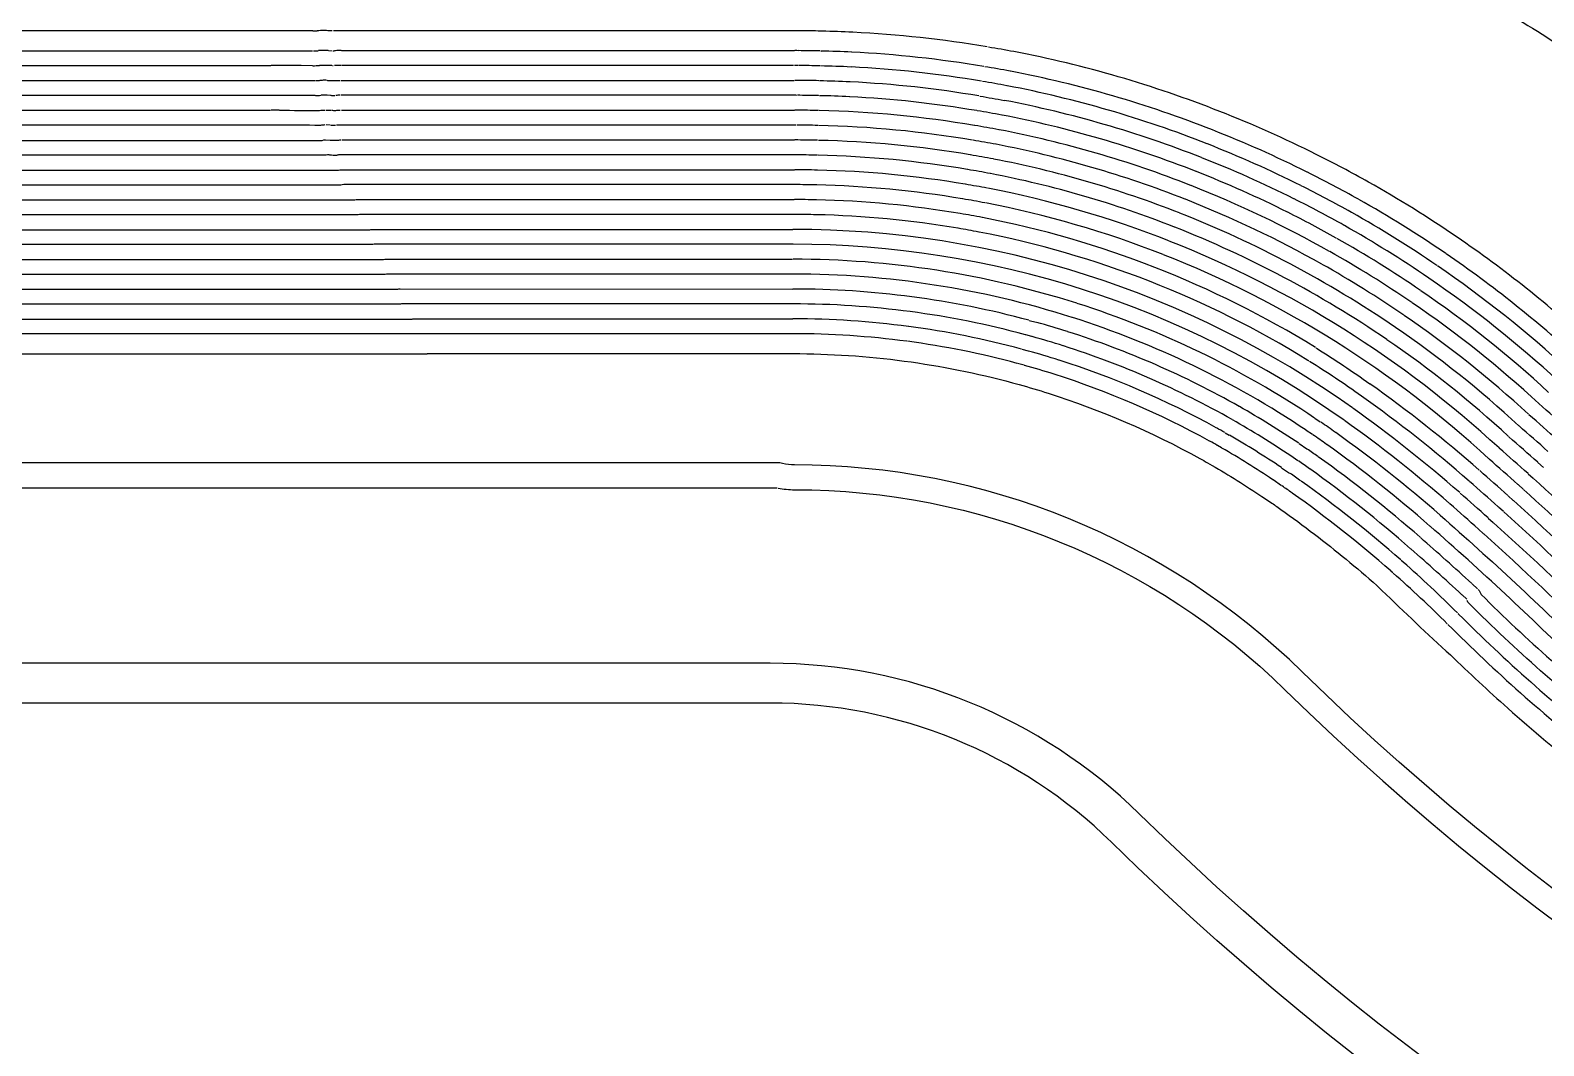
# Model space of a CAD drawing. Extents: x 1548 to 1929, y -174 to 95.
# Drawn here: x 1602.45 to 1610.2, y 40.32 to 45.52 of the extents above; entities that cross this region are included whole.
import ezdxf

# ---------------------------------------------------------------- set-up
doc = ezdxf.new("R2010")
doc.units = 0
doc.layers.add('gbr-dxf_layer0', color=7, linetype='Continuous')
doc.layers.add('gbr-outline-dxf_layer1', color=2, linetype='Continuous')

msp = doc.modelspace()

# ---------------------------------------------------------------- linework, layer by layer
at = {"layer": 'gbr-dxf_layer0'}
for p, q in [((1588.3757, 45.4161), (1603.6848, 45.4161)), ((1603.6862, 45.4162), (1603.8385, 45.4162)), ((1603.84, 45.4162), (1603.8984, 45.4159)), ((1603.9809, 45.4172), (1603.9992, 45.4164)), ((1606.5017, 45.4151), (1606.505, 45.4148)), ((1603.6862, 45.3399), (1588.3733, 45.3399)), ((1603.8398, 45.34), (1603.6875, 45.34)), ((1603.899, 45.3397), (1603.8411, 45.34)), ((1603.9749, 45.2648), (1603.9962, 45.2641)), ((1603.6867, 45.1875), (1588.4075, 45.1875)), ((1588.41, 45.2637), (1603.6853, 45.2637)), ((1603.6867, 45.2638), (1603.8377, 45.2638)), ((1603.8391, 45.1876), (1603.688, 45.1876)), ((1603.8394, 45.2638), (1603.912, 45.2633)), ((1603.912, 45.1871), (1603.8402, 45.1876)), ((1606.3676, 45.1883), (1604.0461, 45.1883)), ((1588.4097, 45.1113), (1603.6846, 45.1113)), ((1603.9696, 45.1124), (1603.9935, 45.1117)), ((1604.047, 45.1122), (1606.3677, 45.1122)), ((1603.6869, 45.0351), (1588.4083, 45.0351)), ((1603.9896, 45.0355), (1603.9696, 45.0362)), ((1606.366, 45.036), (1604.0458, 45.036)), ((1604.0484, 44.9597), (1606.3677, 44.9595)), ((1606.3662, 44.8833), (1604.0475, 44.8835)), ((1607.5697, 44.0359), (1607.6053, 44.0263)), ((1607.5827, 43.9534), (1607.5512, 43.962)), ((1607.5312, 43.8882), (1607.5647, 43.8792)), ((1607.5435, 43.806), (1607.51, 43.815)), ((1609.0321, 43.535), (1609.0602, 43.5161)), ((1608.5724, 43.4607), (1608.5941, 43.4483)), ((1608.9511, 43.4057), (1608.9907, 43.379)), ((1609.02, 43.4513), (1608.9882, 43.4727)), ((1608.5549, 43.3829), (1608.5332, 43.3953)), ((1608.9458, 43.3174), (1608.9099, 43.3416)), ((1608.8619, 43.2815), (1608.9025, 43.2542)), ((1610.1252, 43.2502), (1610.1496, 43.2281)), ((1610.2032, 43.2827), (1610.1747, 43.3084)), ((1589.1683, 43.1785), (1606.2783, 43.1785)), ((1608.8622, 43.1895), (1608.818, 43.2192)), ((1610.1004, 43.1698), (1610.0728, 43.1949)), ((1610.0221, 43.1378), (1610.0481, 43.1143)), ((1609.9204, 43.0239), (1609.9458, 43.0012)), ((1609.9981, 43.0567), (1609.9722, 43.0803)), ((1609.8962, 42.9433), (1609.8708, 42.9661)), ((1609.4734, 42.8083), (1609.4836, 42.7992)), ((1609.4318, 42.7434), (1609.4216, 42.7524)), ((1609.8105, 42.6086), (1609.787, 42.63)), ((1609.8371, 42.6875), (1609.8655, 42.6616)), ((1609.7645, 42.5359), (1609.7675, 42.5328))]:
    msp.add_line(p, q, dxfattribs=at)
at = {"layer": 'gbr-dxf_layer0', "linetype": 'Continuous'}
for points in [[(1608.1396, 46.3994), (1608.9666, 46.1289, -0.009337), (1609.2107, 46.0273, -0.004951), (1609.3382, 45.9699, -0.025917), (1610.0024, 45.6199, -0.015654), (1610.3847, 45.3758, -0.004358), (1610.488, 45.3042, -0.006642), (1610.6435, 45.1911, -0.006289), (1610.8993, 44.994)], [(1603.6859, 45.518), (1594.2965, 45.518, -0.012296), (1594.288, 45.5178, -0.012302), (1594.2794, 45.518), (1588.3705, 45.518, 0.113614), (1588.088, 45.4472, -0.118755), (1587.9201, 45.4065), (1587.0662, 45.4065, -0.283424), (1586.8079, 45.566), (1586.6814, 45.8175, -0.032314), (1586.6291, 45.9409)], [(1604.0004, 45.5183), (1603.9854, 45.5188, 0.012041), (1603.9568, 45.5195, 0.014074), (1603.9234, 45.5185)], [(1606.3664, 45.519, 0.009354), (1606.3557, 45.5188), (1604.0481, 45.5188, 0.003942), (1604.037, 45.5189, 0.010004), (1604.0072, 45.5183)], [(1607.3547, 45.4357, 0.029738), (1606.6659, 45.5109, 0.006626), (1606.5089, 45.5168, 0.01218), (1606.5023, 45.517, 0.005516), (1606.3905, 45.5185, 0.00968), (1606.3677, 45.519)], [(1610.4502, 43.9135, 0.035925), (1609.7603, 44.4619, 0.021764), (1609.3067, 44.7441, 0.012319), (1609.0395, 44.8856, 0.022011), (1608.546, 45.1055, 0.046335), (1607.4906, 45.4119, 0.006317), (1607.3603, 45.4347)], [(1604.0471, 45.417), (1606.3575, 45.417, -0.012708), (1606.367, 45.4172)], [(1603.9976, 45.3402, -0.027002), (1603.9935, 45.3404), (1603.9791, 45.341)], [(1603.9975, 45.264, 0.005302), (1604.0127, 45.2638, -0.013897), (1604.04, 45.2646)], [(1604.0461, 45.2646, -0.017923), (1604.0487, 45.2645), (1606.3663, 45.2645)], [(1606.3624, 45.3409, -0.022719), (1606.359, 45.3408), (1604.0485, 45.3408)], [(1603.9948, 45.1878, -0.025611), (1603.991, 45.188), (1603.9735, 45.1886)], [(1603.7302, 45.1114, -0.002485), (1603.9352, 45.1104, -0.037005), (1603.9633, 45.1125)], [(1603.996, 45.1116, 0.006263), (1604.0178, 45.1111, -0.017303), (1604.0414, 45.1121)], [(1607.3165, 45.1842, -0.01426), (1607.3184, 45.1838, -0.006266), (1607.4414, 45.1623)], [(1666.3983, 42.2801), (1636.3529, 42.2801, 0.196007), (1634.4629, 41.5094, -0.196002), (1624.0481, 37.2636), (1618.5478, 37.2636, -0.196002), (1608.133, 41.5094, 0.196006), (1606.243, 42.2801), (1585.1264, 42.2801, -0.414217), (1584.3299, 43.0766), (1584.3299, 45.0951, -0.014221), (1584.3296, 45.105)], [(1603.9621, 45.0363, 0.039295), (1603.9442, 45.0347, -0.054008), (1603.9361, 45.0342, 0.002522), (1603.7287, 45.0352)], [(1602.176, 44.9572), (1603.9492, 44.9572, -0.10566), (1603.9648, 44.96), (1603.9887, 44.9593)], [(1603.9903, 44.9592, 0.008323), (1604.0246, 44.9585, -0.025031), (1604.0436, 44.9597)], [(1603.9848, 44.8831), (1603.9755, 44.8834, -0.100243), (1603.9606, 44.881), (1602.1746, 44.881)], [(1604.0461, 44.8835, 0.032487), (1604.0314, 44.8826, -0.042251), (1604.0251, 44.8823)], [(1602.1758, 44.8048), (1604.0326, 44.8048, -0.093207), (1604.0464, 44.8074), (1606.3675, 44.8071)], [(1606.366, 44.7309), (1604.0587, 44.7312, -0.103012), (1604.0434, 44.7286), (1602.1744, 44.7286)], [(1588.5661, 44.6524), (1604.1151, 44.6524, -0.103645), (1604.1306, 44.6547), (1606.366, 44.6544)], [(1606.3674, 44.5782), (1604.1395, 44.5785, -0.086415), (1604.1266, 44.5762), (1588.5674, 44.5762)], [(1588.8585, 44.5), (1604.1922, 44.5, -0.081424), (1604.2043, 44.502), (1606.3582, 44.5018)], [(1606.3595, 44.4256), (1604.2151, 44.4258, -0.098519), (1604.2004, 44.4238), (1588.8598, 44.4238)], [(1588.8854, 44.3476), (1604.2631, 44.3476, -0.084866), (1604.2758, 44.3493), (1606.3567, 44.3491)], [(1606.359, 44.2729), (1604.2843, 44.2731, -0.084885), (1604.2716, 44.2714), (1588.8877, 44.2714)], [(1588.8854, 44.1952), (1604.3351, 44.1952, -0.087576), (1604.3483, 44.1967), (1606.3573, 44.1964)], [(1606.359, 44.1202), (1604.3551, 44.1205, -0.070073), (1604.3446, 44.119), (1588.8872, 44.119)], [(1588.8892, 44.0428), (1604.4086, 44.0428, -0.066673), (1604.4186, 44.0438), (1606.3583, 44.0438)], [(1606.3569, 43.9676), (1604.4248, 43.9676, -0.06668), (1604.4148, 43.9666), (1588.8915, 43.9666)], [(1609.0364, 43.896, -0.01136), (1609.0434, 43.8913, -0.015977), (1609.3133, 43.7116)], [(1588.2986, 43.3902), (1588.6908, 43.7824, -0.198851), (1588.8891, 43.8647), (1604.4863, 43.8647)], [(1604.4868, 43.8657), (1606.3582, 43.8657, -0.03313), (1606.9292, 43.8276, -0.032797), (1607.4832, 43.7166)], [(1607.4835, 43.7164), (1607.518, 43.7072, -0.009023), (1607.6668, 43.6628, -0.0491), (1608.4428, 43.3288)], [(1608.4431, 43.3288, -0.002685), (1608.4827, 43.3067), (1608.5055, 43.2935, -0.017462), (1608.7611, 43.1345), (1608.8048, 43.1053, -0.003792), (1608.8578, 43.0682, -0.008557), (1609.0301, 42.9412, -0.016523), (1609.3498, 42.679), (1609.376, 42.6536, 0.009073), (1609.7268, 42.3227, 0.011111), (1610.0201, 42.0504, 0.014312), (1610.4154, 41.7192, 0.038616), (1612.1296, 40.5683, 0.01124), (1612.66, 40.2843, 0.117695), (1618.6722, 38.8492), (1624.8776, 38.8492, 0.044099), (1625.5418, 38.9082, -0.014931), (1625.7488, 38.9389, 0.003874), (1625.9475, 38.964, 0.028686), (1627.4057, 39.246, 0.006326), (1627.7222, 39.3306, 0.085518), (1628.077, 39.435, 0.024988), (1629.3269, 39.8881)], [(1621.0976, 38.2798), (1618.6719, 38.2798, -0.196), (1608.9676, 42.2361, 0.195991), (1606.3674, 43.296, -0.055279), (1606.3062, 43.3029), (1606.2924, 43.3059), (1589.1632, 43.3059, 0.020599), (1589.1261, 43.3019)], [(1606.2836, 43.1775, 0.051925), (1606.3675, 43.1686, -0.19599), (1608.8785, 42.145, 0.196001), (1618.672, 38.1523), (1621.104, 38.1523, 0.005398), (1622.0316, 38.1625), (1623.2391, 38.1625)], [(1610.0492, 43.1133, -0.011566), (1610.6431, 42.5536, 0.010303), (1610.904, 42.3376)], [(1609.6744, 43.0379, -0.015019), (1610.4366, 42.3282, 0.010506), (1610.7126, 42.1001)], [(1609.9471, 43, -0.011642), (1610.5395, 42.4412, 0.010464), (1610.8094, 42.218)], [(1609.8689, 42.6581, -0.115895), (1609.8836, 42.6327, 0.028349), (1610.6191, 41.9797)], [(1610.5731, 41.919, -0.028691), (1609.8225, 42.5859, -0.131418), (1609.8119, 42.6025)]]:
    msp.add_lwpolyline(points, format="xyb", dxfattribs=at)
msp.add_lwpolyline([(1603.9, 45.5178), (1603.8404, 45.518), (1603.6859, 45.518)], dxfattribs=at)
at = {"layer": 'gbr-dxf_layer0'}
for centre, radius, start, end in [((1606.2959, 39.3913), 7.3498, 55.67108, 65.16121), ((1603.9002, 45.835), 0.3172, 270.0253, 273.97336), ((1603.901, 45.835), 0.4191, 270.31604, 273.6472), ((1603.9579, 44.9221), 0.4956, 90.17452, 93.30618), ((1603.9577, 44.9222), 0.4955, 87.46483, 89.9859), ((1604.0048, 46.0004), 0.584, 270.06656, 270.53433), ((1604.0371, 44.769), 0.648, 90.11218, 92.28161), ((1604.0375, 44.769), 0.648, 89.2201, 90.01851), ((1606.3656, 44.9216), 0.4956, 87.52283, 89.51052), ((1606.3754, 40.4325), 4.9843, 88.58734, 89.86002), ((1606.3741, 39.5767), 5.8396, 87.19894, 88.71243), ((1606.3785, 39.6867), 5.7295, 80.37729, 87.17547), ((1603.901, 45.835), 0.4953, 269.99452, 273.8235), ((1603.9579, 44.9221), 0.4194, 90.01377, 93.14106), ((1603.9608, 44.9219), 0.3432, 90.27153, 94.11885), ((1603.9577, 44.9222), 0.4193, 87.29461, 89.80653), ((1603.9604, 44.9219), 0.3432, 87.79064, 89.95496), ((1604.0063, 46.0004), 0.6602, 269.57526, 269.92025), ((1604.0371, 44.769), 0.5718, 89.98825, 92.50173), ((1604.0375, 44.769), 0.5718, 89.09657, 89.88841), ((1606.3656, 44.9216), 0.4194, 87.29481, 89.80909), ((1606.3684, 44.9216), 0.3429, 87.90142, 90.00249), ((1606.3698, 40.4325), 4.8319, 88.54966, 89.86741), ((1606.3756, 40.4325), 4.9081, 88.58292, 89.84241), ((1606.3741, 39.5767), 5.7634, 87.18511, 88.73639), ((1606.3785, 39.6867), 5.6534, 80.36246, 87.16055), ((1606.5195, 40.2514), 5.1493, 79.34541, 80.81661), ((1606.3681, 39.5767), 5.8404, 68.51536, 79.08339), ((1603.914, 45.5299), 0.3429, 269.99847, 274.67844), ((1603.914, 45.5299), 0.2667, 270.49327, 274.41076), ((1603.9608, 44.9219), 0.267, 90.0329, 93.8661), ((1603.9604, 44.9219), 0.267, 87.54972, 89.68263), ((1604.0166, 46.0004), 0.8128, 268.61709, 269.81488), ((1604.041, 44.769), 0.4194, 89.99592, 93.19654), ((1606.3684, 44.9216), 0.2667, 87.65673, 89.72653), ((1606.3698, 40.4325), 4.7557, 88.57976, 89.85156), ((1606.4673, 44.9216), 0.2658, 84.93927, 85.51565), ((1606.3721, 39.5767), 5.6871, 87.18051, 88.74949), ((1606.3783, 39.6867), 5.577, 80.36601, 87.17401), ((1606.5195, 40.2514), 5.0731, 79.37604, 80.80143), ((1606.3681, 39.5767), 5.7642, 68.50054, 79.10928), ((1603.7326, 24.3815), 20.73, 90.01059, 90.12629), ((1606.368, 44.9216), 0.1905, 87.50067, 89.45193), ((1606.3595, 40.4325), 4.6795, 88.39967, 89.78578), ((1606.3663, 39.5769), 5.5346, 80.40098, 88.67937), ((1606.3721, 39.5767), 5.6109, 87.1668, 88.74852), ((1606.3783, 39.6867), 5.5008, 80.35049, 87.15924), ((1606.3681, 39.5765), 5.688, 68.51586, 79.1078), ((1603.7328, 24.3815), 20.6538, 90.01517, 90.12056), ((1604.0246, 46.0004), 0.9655, 268.06599, 269.56778), ((1604.0438, 44.7692), 0.2667, 89.98845, 94.68189), ((1606.368, 44.9216), 0.1143, 86.69585, 90.01244), ((1606.3596, 40.4325), 4.6033, 88.41853, 89.7584), ((1606.3663, 39.5769), 5.4584, 80.37511, 88.69434), ((1606.5179, 40.2516), 4.8442, 79.33592, 80.81148), ((1606.5161, 40.2518), 4.9207, 79.31262, 80.79054), ((1606.3681, 39.5765), 5.6118, 68.50005, 79.0921), ((1606.3602, 40.4324), 4.5271, 88.41423, 89.88725), ((1606.3666, 39.577), 5.3821, 80.37046, 88.68181), ((1606.5179, 40.2516), 4.768, 79.35326, 80.78106), ((1606.3679, 39.5767), 5.5353, 68.49678, 79.08516), ((1606.2961, 39.3913), 6.0393, 63.48124, 68.50896), ((1604.0281, 46.0001), 1.1179, 267.84249, 269.79109), ((1606.3602, 40.4324), 4.4508, 88.38475, 89.90546), ((1606.3666, 39.577), 5.3059, 80.38679, 88.68475), ((1606.5115, 40.2526), 4.6918, 79.26149, 80.71977), ((1606.3679, 39.5767), 5.4591, 68.51348, 79.10102), ((1606.296, 39.3913), 5.9631, 63.46553, 68.49327), ((1606.358, 40.4327), 4.3744, 88.35459, 89.85666), ((1606.3668, 39.577), 5.2296, 80.36893, 88.70699), ((1606.5114, 40.2526), 4.6156, 79.27917, 80.73709), ((1606.3678, 39.5767), 5.3827, 68.52481, 79.08298), ((1606.2976, 39.3905), 5.8869, 63.49715, 68.52476), ((1606.358, 40.4327), 4.2982, 88.37306, 89.87512), ((1606.3668, 39.577), 5.1534, 80.38573, 88.7229), ((1606.5064, 40.2534), 4.5394, 79.23255, 80.66273), ((1606.3678, 39.5767), 5.3065, 68.49598, 79.09926), ((1606.296, 39.3913), 5.7341, 60.64563, 68.49191), ((1606.2975, 39.3906), 5.8107, 63.4814, 68.509), ((1606.3014, 39.3885), 5.9632, 60.70224, 63.50801), ((1606.3014, 39.3885), 6.0394, 60.71729, 63.52302), ((1606.3656, 40.4324), 4.222, 88.4712, 89.97596), ((1606.3667, 39.577), 5.0772, 80.38057, 88.72701), ((1606.5065, 40.2534), 4.4632, 79.20093, 80.68183), ((1606.3679, 39.5768), 5.2301, 68.49522, 79.09743), ((1606.296, 39.3913), 5.6579, 60.66218, 68.50776), ((1606.2961, 39.3913), 5.8868, 60.6453, 63.4651), ((1606.2918, 39.3939), 6.0395, 55.61119, 60.59688), ((1606.3657, 40.4324), 4.1458, 88.45298, 89.95802), ((1606.3667, 39.577), 5.001, 80.3641, 88.71149), ((1606.4999, 40.2547), 4.3868, 79.11634, 80.59864), ((1606.3679, 39.5768), 5.1539, 68.51277, 79.0694), ((1606.2953, 39.3916), 5.5816, 55.65208, 68.49973), ((1606.2961, 39.3913), 5.8106, 60.67348, 63.44982), ((1606.2918, 39.3939), 5.9633, 55.63843, 60.58138), ((1606.3591, 39.5539), 4.9479, 54.60649, 89.99435), ((1606.4998, 40.2547), 4.3106, 79.1503, 80.57842), ((1606.3669, 39.5769), 5.0774, 58.3025, 79.05713), ((1606.2953, 39.3916), 5.5054, 55.66913, 68.47239), ((1606.2931, 39.393), 5.8868, 55.64171, 60.58456), ((1606.3591, 39.5539), 4.8717, 54.58756, 89.97844), ((1606.3669, 39.5769), 5.0012, 58.2841, 79.08732), ((1606.295, 39.3916), 5.429, 47.31906, 68.47879), ((1606.2931, 39.393), 5.8106, 55.62583, 60.61187), ((1606.3591, 39.5536), 4.7955, 72.34683, 89.98025), ((1606.295, 39.3916), 5.3528, 47.33655, 68.49566), ((1606.2944, 39.3921), 5.7342, 55.66965, 60.61173), ((1606.2941, 39.3927), 6.0391, 47.4025, 55.60869), ((1606.3591, 39.5536), 4.7193, 72.36552, 89.97714), ((1606.2944, 39.3921), 5.658, 55.64151, 60.62785), ((1606.294, 39.3927), 5.9629, 47.387, 55.63558), ((1606.3591, 39.5536), 4.6429, 74.90613, 89.99815), ((1606.2934, 39.3931), 5.8103, 47.35971, 55.61229), ((1606.2934, 39.3931), 5.8865, 47.3756, 55.62811), ((1606.3591, 39.5536), 4.5667, 74.88727, 89.97765), ((1606.3591, 39.5536), 4.7955, 56.14368, 72.3286), ((1606.2939, 39.3928), 5.734, 47.34524, 55.63311), ((1606.3581, 39.5419), 4.5019, 82.44091, 89.98061), ((1606.3607, 39.5531), 4.643, 72.38725, 74.41575), ((1606.3591, 39.5536), 4.7193, 56.16354, 72.34745), ((1606.2939, 39.3928), 5.6578, 47.36236, 55.60526), ((1606.3581, 39.5419), 4.4257, 82.40954, 89.99878), ((1606.3596, 39.5536), 4.4902, 74.89414, 82.40779), ((1606.3607, 39.5531), 4.5668, 72.36864, 74.4496), ((1606.3582, 39.5542), 4.6428, 60.49705, 72.33438), ((1606.2943, 39.3923), 5.5815, 47.33047, 55.62185), ((1606.3596, 39.5536), 4.414, 74.91436, 82.37599), ((1606.3619, 39.5528), 4.4904, 72.38504, 74.43894), ((1606.3582, 39.5542), 4.5666, 60.47695, 72.31519), ((1606.2943, 39.3923), 5.5053, 47.3474, 55.63875), ((1606.362, 39.5528), 4.4142, 72.40603, 74.45933), ((1606.3582, 39.5541), 4.4903, 61.12405, 72.31462), ((1608.9349, 43.7344), 0.1146, 54.77172, 57.16853), ((1606.3648, 39.5781), 5.0011, 54.48103, 58.14529), ((1606.3582, 39.5541), 4.4141, 61.08866, 72.3343), ((1605.2318, 37.9652), 6.9722, 48.8251, 54.58931), ((1605.2318, 37.9652), 7.0484, 48.80166, 54.60243), ((1606.3407, 39.5226), 4.6789, 56.10911, 60.48058), ((1605.2303, 37.9661), 6.8961, 48.78697, 54.58796), ((1598.2761, 29.9694), 18.1037, 48.26481, 48.88921), ((1606.361, 39.5524), 4.4905, 60.52102, 61.13122), ((1606.3407, 39.5226), 4.6027, 56.08938, 60.4614), ((1606.3603, 39.5529), 4.7956, 54.60773, 55.69989), ((1605.2303, 37.9661), 6.8199, 48.81064, 54.57436), ((1598.2622, 29.9814), 17.9512, 48.20709, 48.83722), ((1598.276, 29.9694), 18.0275, 48.26984, 48.89421), ((1606.3609, 39.5525), 4.4143, 60.53973, 61.0934), ((1606.3569, 39.5549), 4.4903, 56.11132, 60.09524), ((1606.3602, 39.553), 4.7194, 54.62525, 55.66437), ((1605.2288, 37.9673), 6.7434, 48.7712, 54.55826), ((1598.2623, 29.9813), 17.875, 48.21249, 48.84268), ((1606.3568, 39.5549), 4.4141, 56.13236, 60.11569), ((1606.3642, 39.5501), 4.6431, 54.68929, 55.51186), ((1605.2272, 37.9683), 6.5911, 48.76859, 54.5563), ((1605.2288, 37.9673), 6.6673, 48.78499, 54.57233), ((1598.2615, 29.9821), 17.7986, 48.20466, 48.84023), ((1606.3649, 39.5496), 4.4905, 54.68102, 55.5497), ((1606.3644, 39.55), 4.5669, 54.67116, 55.5496), ((1605.2272, 37.9684), 6.5149, 48.75454, 54.54231), ((1598.2572, 29.9858), 17.6462, 48.19244, 48.81797), ((1598.2615, 29.9821), 17.7224, 48.21005, 48.84562), ((1606.3648, 39.5496), 4.4143, 54.7007, 55.51231), ((1605.2289, 37.9672), 6.4384, 48.77398, 54.55851), ((1598.2574, 29.9856), 17.57, 48.18806, 48.82804), ((1598.2465, 29.9954), 17.7986, 45.86477, 48.01923), ((1605.2289, 37.9672), 6.3622, 48.78881, 54.5733), ((1598.2505, 29.9918), 17.4173, 48.1566, 48.79802), ((1598.2505, 29.9917), 17.4935, 48.1622, 48.78883), ((1598.2465, 29.9954), 17.7224, 45.87017, 48.01023), ((1598.2458, 29.9961), 17.5698, 45.36188, 48.01255), ((1598.2442, 29.9974), 17.2646, 45.32634, 48.7703), ((1598.2428, 29.9988), 17.4173, 45.33173, 47.99948), ((1598.2419, 29.9995), 17.1119, 47.57661, 48.75433), ((1598.242, 29.9994), 17.1881, 47.58243, 48.76031), ((1605.4649, 38.2343), 6.0818, 45.04067, 48.62723), ((1605.4649, 38.2343), 6.0056, 45.0136, 48.64281), ((1616.0037, 48.7896), 8.9101, 225.09376, 231.66657), ((1616.0037, 48.7895), 8.8339, 225.10414, 231.67713)]:
    msp.add_arc(centre, radius, start, end, dxfattribs=at)
at = {"layer": 'gbr-outline-dxf_layer1', "linetype": 'Continuous'}
msp.add_lwpolyline([(1584.1264, 43.0766), (1584.1264, 54.6765, -0.414215), (1585.1264, 55.6765), (1606.6575, 55.6765, -0.202321), (1617.474, 51.113, 0.202214), (1618.548, 50.66), (1624.0479, 50.66, 0.202309), (1625.1223, 51.1134, -0.202312), (1635.9384, 55.6765), (1666.9464, 55.6765, -0.414215), (1667.9464, 54.6765), (1667.9464, 43.0766, -0.414215), (1666.9464, 42.0766), (1636.3529, 42.0766, 0.196013), (1634.6051, 41.3639, -0.196007), (1624.0479, 37.0601), (1618.548, 37.0601, -0.196007), (1607.9907, 41.3639, 0.196009), (1606.243, 42.0766), (1585.1264, 42.0766, -0.414215)], format="xyb", close=True, dxfattribs=at)

doc.saveas('drawing.dxf')
